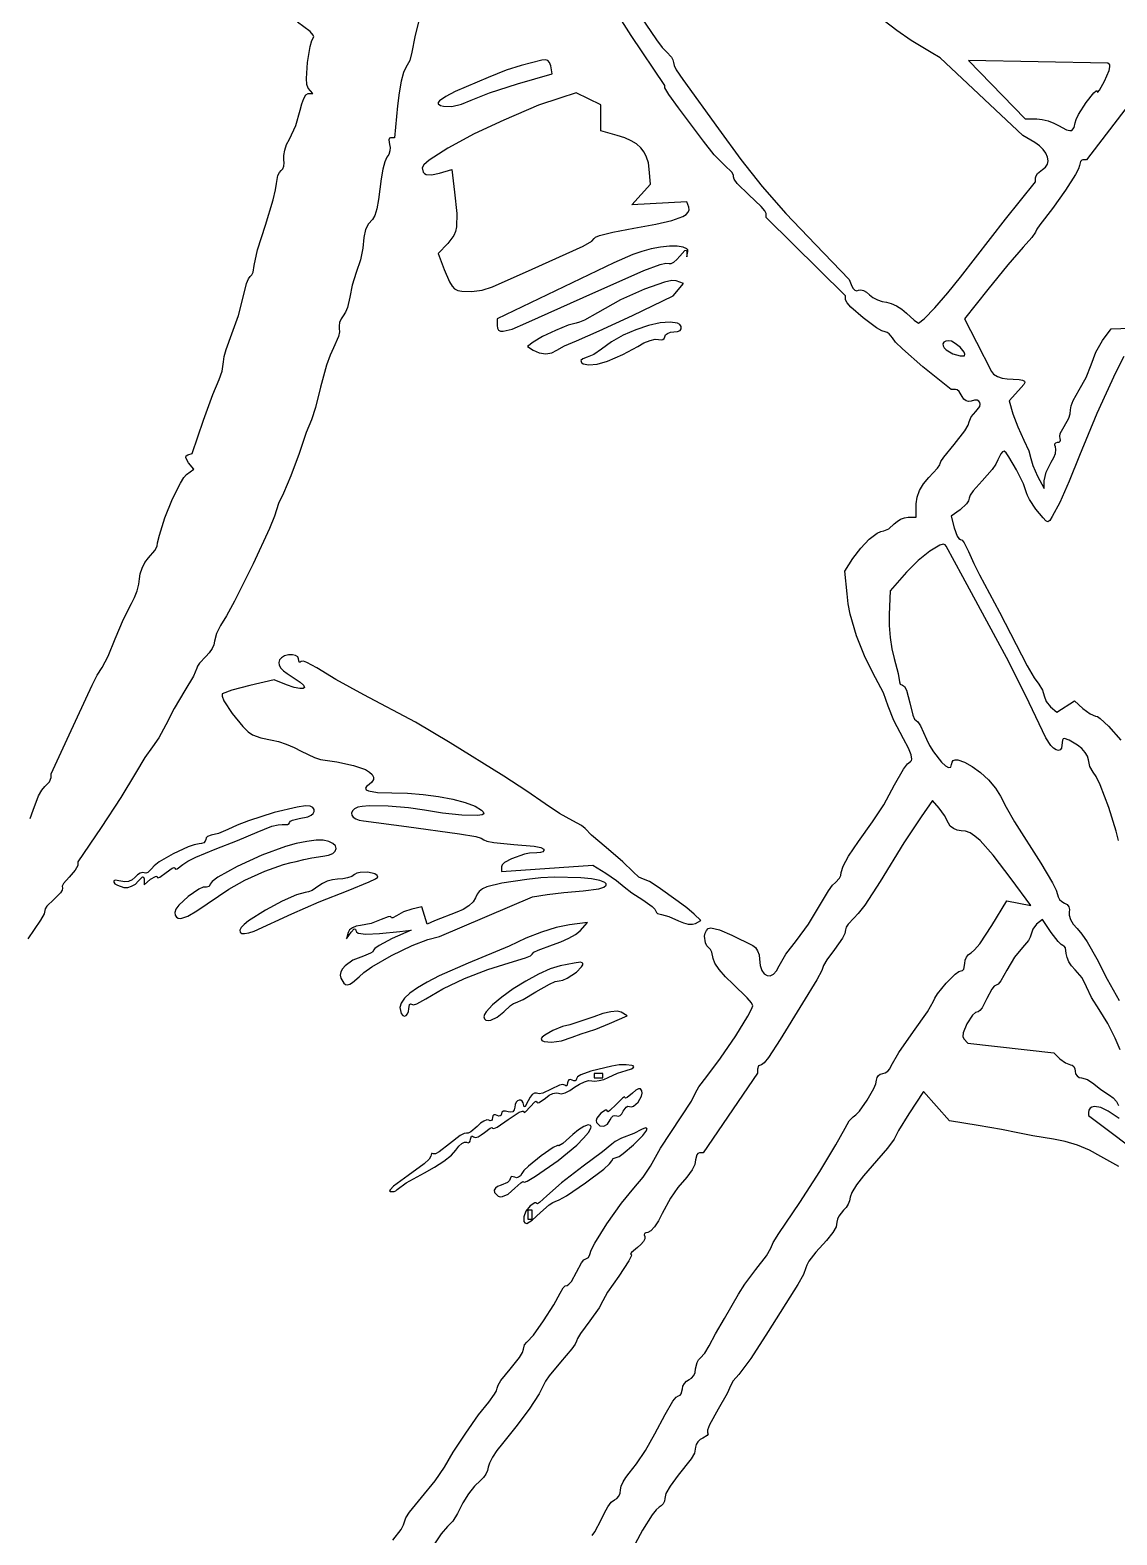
# Model space of a CAD drawing. Extents: x 49.4 to 149.4, y 52.5 to 152.5.
# Drawn here: x 89.23 to 101.08, y 73.35 to 89.75 of the extents above; entities that cross this region are included whole.
import ezdxf

# ---------------------------------------------------------------- set-up
doc = ezdxf.new("R2010")
doc.units = 0
doc.layers.add('LAYER_1', color=7, linetype='CONTINUOUS')

msp = doc.modelspace()

# ---------------------------------------------------------------- linework, layer by layer
at = {"layer": 'LAYER_1'}
for points in [[(93.186, 73.297), (93.274, 73.412), (93.301, 73.461), (93.31, 73.497), (93.325, 73.539), (93.365, 73.602), (93.496, 73.762), (93.647, 73.941), (93.748, 74.091), (93.844, 74.256), (93.979, 74.463), (94.119, 74.661), (94.23, 74.801), (94.294, 74.886), (94.313, 74.924), (94.321, 74.952), (94.332, 74.984), (94.363, 75.034), (94.465, 75.158), (94.567, 75.286), (94.598, 75.339), (94.609, 75.376), (94.62, 75.425), (94.647, 75.455), (94.717, 75.53), (94.828, 75.686), (94.938, 75.859), (95.007, 75.988), (95.042, 76.047), (95.063, 76.066), (95.083, 76.072), (95.104, 76.084), (95.131, 76.115), (95.186, 76.216), (95.241, 76.318), (95.267, 76.349), (95.288, 76.361), (95.318, 76.375), (95.331, 76.41), (95.345, 76.455), (95.386, 76.531), (95.518, 76.742), (95.676, 76.967), (95.812, 77.13), (95.914, 77.25), (95.992, 77.371), (96.101, 77.566), (96.329, 77.909), (96.439, 78.081), (96.485, 78.169), (96.521, 78.235), (96.608, 78.35), (96.757, 78.549), (96.922, 78.792), (97.055, 79.007), (97.095, 79.081), (97.11, 79.12), (97.093, 79.152), (97.047, 79.206), (96.894, 79.353), (96.81, 79.434), (96.741, 79.514), (96.694, 79.583), (96.677, 79.633), (96.663, 79.705), (96.648, 79.733), (96.629, 79.752), (96.606, 79.774), (96.591, 79.805), (96.583, 79.877), (96.59, 79.912), (96.603, 79.941), (96.623, 79.961), (96.649, 79.968), (96.745, 79.945), (96.878, 79.888), (97.11, 79.775), (97.138, 79.753), (97.161, 79.717), (97.177, 79.674), (97.182, 79.626), (97.189, 79.558), (97.206, 79.505), (97.232, 79.468), (97.264, 79.448), (97.299, 79.445), (97.335, 79.462), (97.368, 79.498), (97.397, 79.554), (97.469, 79.683), (97.583, 79.831), (97.716, 80.009), (97.836, 80.209), (97.933, 80.373), (97.976, 80.432), (98.009, 80.464), (98.054, 80.511), (98.067, 80.54), (98.072, 80.57), (98.092, 80.639), (98.153, 80.75), (98.259, 80.909), (98.414, 81.123), (98.536, 81.31), (98.654, 81.525), (98.752, 81.697), (98.795, 81.755), (98.826, 81.782), (98.837, 81.79), (98.843, 81.805), (98.836, 81.854), (98.806, 81.928), (98.75, 82.029), (98.647, 82.226), (98.585, 82.384), (98.531, 82.528), (98.446, 82.694), (98.332, 82.915), (98.238, 83.151), (98.171, 83.387), (98.148, 83.5), (98.135, 83.607), (98.112, 83.855), (98.2, 83.992), (98.286, 84.107), (98.378, 84.203), (98.465, 84.27), (98.503, 84.289), (98.535, 84.296), (98.591, 84.318), (98.649, 84.369), (98.68, 84.397), (98.718, 84.42), (98.76, 84.436), (98.8, 84.442), (98.89, 84.442), (98.89, 84.59), (98.899, 84.663), (98.924, 84.735), (98.968, 84.806), (99.028, 84.876), (99.122, 84.978), (99.147, 85.013), (99.152, 85.029), (99.159, 85.05), (99.19, 85.096), (99.302, 85.235), (99.419, 85.386), (99.454, 85.445), (99.467, 85.481), (99.488, 85.537), (99.539, 85.595), (99.581, 85.649), (99.587, 85.673), (99.584, 85.693), (99.572, 85.709), (99.552, 85.717), (99.524, 85.718), (99.49, 85.709), (99.46, 85.705), (99.432, 85.712), (99.407, 85.731), (99.39, 85.759), (99.356, 85.814), (99.336, 85.83), (99.316, 85.836), (99.271, 85.836), (98.963, 86.083), (98.738, 86.277), (98.664, 86.351), (98.63, 86.396), (98.596, 86.442), (98.574, 86.457), (98.552, 86.462), (98.513, 86.474), (98.455, 86.508), (98.31, 86.615), (98.178, 86.733), (98.136, 86.78), (98.12, 86.811), (98.12, 86.856), (97.255, 87.708), (97.255, 87.751), (97.24, 87.781), (97.199, 87.829), (97.065, 87.956), (96.938, 88.08), (96.904, 88.125), (96.898, 88.151), (96.897, 88.172), (96.878, 88.202), (96.802, 88.277), (96.686, 88.392), (96.569, 88.541), (96.3, 88.905), (96.193, 89.048), (96.148, 89.123), (96.148, 89.149), (95.783, 89.693), (95.483, 90.166)], [(93.492, 89.959), (93.423, 89.676), (93.391, 89.511), (93.369, 89.42), (93.327, 89.343), (93.302, 89.289), (93.277, 89.193), (93.254, 89.068), (93.236, 88.927), (93.202, 88.578), (93.161, 88.578), (93.148, 88.572), (93.141, 88.557), (93.149, 88.505), (93.155, 88.472), (93.152, 88.434), (93.14, 88.397), (93.12, 88.365), (93.097, 88.316), (93.074, 88.234), (93.056, 88.131), (93.043, 88.016), (93.03, 87.904), (93.011, 87.804), (92.987, 87.729), (92.962, 87.688), (92.918, 87.641), (92.887, 87.578), (92.867, 87.491), (92.856, 87.376), (92.832, 87.248), (92.786, 87.111), (92.74, 86.972), (92.716, 86.841), (92.692, 86.73), (92.669, 86.678), (92.644, 86.638), (92.621, 86.604), (92.605, 86.566), (92.598, 86.529), (92.601, 86.499), (92.602, 86.464), (92.591, 86.412), (92.538, 86.289), (92.501, 86.209), (92.462, 86.101), (92.396, 85.859), (92.343, 85.638), (92.298, 85.503), (92.241, 85.365), (92.162, 85.139), (92.073, 84.893), (91.992, 84.706), (91.938, 84.593), (91.916, 84.525), (91.895, 84.455), (91.839, 84.319), (91.661, 83.934), (91.458, 83.529), (91.371, 83.369), (91.308, 83.264), (91.261, 83.174), (91.242, 83.091), (91.235, 83.054), (91.214, 83.011), (91.183, 82.966), (91.146, 82.926), (91.078, 82.853), (91.057, 82.821), (91.05, 82.798), (91.011, 82.709), (90.919, 82.553), (90.803, 82.359), (90.709, 82.179), (90.634, 82.039), (90.564, 81.939), (90.482, 81.825), (90.379, 81.652), (90.221, 81.389), (90.006, 81.061), (89.751, 80.686), (89.751, 80.647), (89.723, 80.595), (89.656, 80.522), (89.595, 80.451), (89.582, 80.421), (89.583, 80.401), (89.582, 80.38), (89.564, 80.35), (89.488, 80.278), (89.412, 80.206), (89.394, 80.176), (89.393, 80.156), (89.385, 80.121), (89.346, 80.051), (89.208, 79.847)], [(95.889, 89.894), (96.057, 89.645), (96.122, 89.56), (96.167, 89.514), (96.222, 89.456), (96.238, 89.426), (96.244, 89.398), (96.252, 89.365), (96.274, 89.319), (96.346, 89.211), (96.735, 88.674), (96.978, 88.34), (97.211, 88.048), (97.47, 87.753), (97.791, 87.414), (98.16, 87.034), (98.188, 86.961), (98.202, 86.935), (98.221, 86.918), (98.241, 86.911), (98.26, 86.916), (98.284, 86.921), (98.314, 86.913), (98.348, 86.895), (98.381, 86.868), (98.418, 86.838), (98.466, 86.812), (98.517, 86.794), (98.565, 86.785), (98.616, 86.773), (98.674, 86.747), (98.732, 86.711), (98.784, 86.667), (98.867, 86.59), (98.913, 86.558), (98.975, 86.605), (99.092, 86.726), (99.234, 86.888), (99.371, 87.059), (99.864, 87.689), (100.189, 88.096), (100.189, 88.142), (100.195, 88.164), (100.211, 88.188), (100.266, 88.232), (100.299, 88.258), (100.319, 88.291), (100.326, 88.328), (100.321, 88.368), (100.303, 88.409), (100.273, 88.451), (100.233, 88.49), (100.181, 88.526), (100.053, 88.602), (99.151, 89.449), (99.054, 89.506), (98.836, 89.639), (98.677, 89.746), (98.541, 89.852)], [(89.23, 81.158), (89.263, 81.249), (89.323, 81.407), (89.358, 81.469), (89.391, 81.508), (89.441, 81.561), (89.462, 81.607), (89.462, 81.646), (89.658, 82.07), (89.908, 82.614), (89.963, 82.72), (90.017, 82.806), (90.082, 82.928), (90.16, 83.119), (90.248, 83.331), (90.336, 83.504), (90.37, 83.569), (90.398, 83.642), (90.417, 83.712), (90.424, 83.771), (90.432, 83.827), (90.453, 83.889), (90.483, 83.949), (90.521, 84), (90.589, 84.081), (90.617, 84.129), (90.621, 84.165), (90.641, 84.249), (90.7, 84.437), (90.783, 84.642), (90.869, 84.815), (90.906, 84.875), (90.937, 84.909), (91.016, 84.968), (90.959, 85.037), (90.938, 85.067), (90.929, 85.092), (90.933, 85.111), (90.95, 85.122), (90.999, 85.139), (91.121, 85.5), (91.222, 85.779), (91.291, 85.944), (91.325, 86.035), (91.339, 86.136), (91.347, 86.194), (91.367, 86.271), (91.43, 86.443), (91.503, 86.641), (91.554, 86.84), (91.59, 86.988), (91.611, 87.039), (91.631, 87.066), (91.648, 87.084), (91.662, 87.112), (91.675, 87.187), (91.71, 87.355), (91.795, 87.625), (91.88, 87.9), (91.906, 88.009), (91.916, 88.079), (91.931, 88.165), (91.948, 88.199), (91.968, 88.22), (91.986, 88.239), (91.998, 88.268), (92.002, 88.303), (91.997, 88.339), (91.995, 88.384), (92.006, 88.441), (92.027, 88.503), (92.058, 88.563), (92.127, 88.713), (92.175, 88.88), (92.192, 88.949), (92.214, 89.006), (92.238, 89.045), (92.26, 89.059), (92.312, 89.059), (92.262, 89.119), (92.249, 89.157), (92.243, 89.222), (92.253, 89.397), (92.283, 89.572), (92.303, 89.638), (92.325, 89.677), (92.318, 89.697), (92.282, 89.734), (92.144, 89.836)], [(101.295, 89.052), (100.745, 88.338), (100.707, 88.338), (100.693, 88.333), (100.681, 88.319), (100.67, 88.274), (100.658, 88.239), (100.626, 88.179), (100.517, 88.006), (100.376, 87.806), (100.238, 87.63), (100.203, 87.583), (100.189, 87.55), (100.15, 87.492), (100.056, 87.386), (99.888, 87.192), (99.67, 86.924), (99.415, 86.603), (99.545, 86.352), (99.709, 86.029), (99.733, 86), (99.774, 85.976), (99.825, 85.959), (99.882, 85.951), (100.012, 85.943), (100.049, 85.937), (100.069, 85.926), (100.074, 85.911), (100.064, 85.889), (100.005, 85.822), (99.901, 85.711), (99.944, 85.569), (99.996, 85.427), (100.063, 85.283), (100.117, 85.165), (100.14, 85.084), (100.162, 85.005), (100.212, 84.892), (100.284, 84.754), (100.285, 84.84), (100.307, 84.935), (100.361, 85.042), (100.388, 85.092), (100.406, 85.139), (100.412, 85.18), (100.406, 85.209), (100.399, 85.229), (100.4, 85.244), (100.411, 85.255), (100.429, 85.259), (100.448, 85.262), (100.46, 85.271), (100.463, 85.284), (100.458, 85.3), (100.453, 85.323), (100.46, 85.356), (100.501, 85.433), (100.551, 85.523), (100.566, 85.571), (100.572, 85.613), (100.58, 85.657), (100.6, 85.714), (100.666, 85.832), (100.742, 85.966), (100.795, 86.104), (100.846, 86.24), (100.921, 86.37), (101.013, 86.494), (101.327, 86.506)], [(101.151, 86.194), (101.062, 86.016), (100.859, 85.572), (100.668, 85.115), (100.555, 84.834), (100.453, 84.604), (100.372, 84.45), (100.344, 84.408), (100.324, 84.393), (100.303, 84.405), (100.272, 84.435), (100.194, 84.531), (100.123, 84.637), (100.101, 84.68), (100.092, 84.708), (100.059, 84.808), (99.983, 84.961), (99.9, 85.101), (99.868, 85.146), (99.847, 85.163), (99.83, 85.156), (99.812, 85.135), (99.78, 85.068), (99.757, 85.021), (99.717, 84.962), (99.609, 84.84), (99.509, 84.729), (99.478, 84.682), (99.467, 84.649), (99.459, 84.621), (99.438, 84.588), (99.369, 84.522), (99.27, 84.453), (99.302, 84.327), (99.335, 84.238), (99.354, 84.211), (99.371, 84.201), (99.39, 84.191), (99.413, 84.162), (99.46, 84.069), (99.516, 83.94), (99.58, 83.816), (99.796, 83.407), (100.097, 82.825), (100.174, 82.694), (100.225, 82.624), (100.267, 82.56), (100.285, 82.496), (100.305, 82.435), (100.353, 82.376), (100.422, 82.32), (100.616, 82.441), (100.707, 82.359), (100.784, 82.301), (100.842, 82.276), (100.865, 82.27), (100.896, 82.25), (100.986, 82.167), (101.121, 82.015)], [(101.093, 80.919), (101.068, 81.023), (100.987, 81.281), (100.893, 81.528), (100.851, 81.617), (100.819, 81.666), (100.781, 81.727), (100.766, 81.8), (100.757, 81.838), (100.731, 81.88), (100.693, 81.922), (100.647, 81.959), (100.558, 82.013), (100.507, 82.032), (100.492, 82.027), (100.483, 82.014), (100.477, 81.96), (100.472, 81.927), (100.459, 81.908), (100.439, 81.902), (100.414, 81.908), (100.386, 81.926), (100.357, 81.954), (100.301, 82.04), (100.121, 82.421), (99.897, 82.867), (99.399, 83.792), (99.216, 84.129), (99.204, 84.143), (99.182, 84.148), (99.145, 84.137), (99.039, 84.074), (98.911, 83.97), (98.784, 83.843), (98.606, 83.642), (98.595, 83.381), (98.596, 83.262), (98.607, 83.132), (98.625, 83.007), (98.65, 82.902), (98.693, 82.739), (98.706, 82.65), (98.713, 82.624), (98.741, 82.614), (98.761, 82.599), (98.782, 82.557), (98.818, 82.421), (98.852, 82.285), (98.871, 82.244), (98.888, 82.229), (98.908, 82.213), (98.937, 82.169), (99.003, 82.024), (99.035, 81.954), (99.076, 81.886), (99.166, 81.772), (99.208, 81.735), (99.242, 81.716), (99.266, 81.719), (99.275, 81.748), (99.28, 81.774), (99.293, 81.791), (99.315, 81.799), (99.343, 81.798), (99.414, 81.775), (99.5, 81.727), (99.591, 81.661), (99.678, 81.58), (99.753, 81.492), (99.807, 81.402), (99.868, 81.282), (99.96, 81.123), (100.249, 80.672), (100.376, 80.46), (100.415, 80.38), (100.429, 80.333), (100.435, 80.305), (100.452, 80.278), (100.476, 80.254), (100.506, 80.238), (100.534, 80.221), (100.553, 80.197), (100.561, 80.169), (100.557, 80.14), (100.556, 80.105), (100.571, 80.059), (100.601, 80.009), (100.642, 79.96), (100.694, 79.899), (100.751, 79.817), (100.857, 79.632), (100.971, 79.408), (101.1, 79.175)], [(95.356, 73.345), (95.387, 73.386), (95.455, 73.519), (95.49, 73.595), (95.528, 73.66), (95.566, 73.709), (95.599, 73.734), (95.625, 73.751), (95.647, 73.777), (95.662, 73.809), (95.667, 73.843), (95.675, 73.883), (95.694, 73.93), (95.723, 73.98), (95.759, 74.025), (95.842, 74.129), (95.937, 74.273), (96.041, 74.453), (96.153, 74.665), (96.238, 74.81), (96.273, 74.854), (96.298, 74.87), (96.315, 74.876), (96.328, 74.891), (96.341, 74.943), (96.346, 74.974), (96.362, 75.004), (96.385, 75.028), (96.413, 75.045), (96.441, 75.062), (96.464, 75.09), (96.479, 75.124), (96.485, 75.161), (96.5, 75.232), (96.516, 75.261), (96.536, 75.28), (96.586, 75.333), (96.633, 75.415), (96.7, 75.545), (96.799, 75.711), (96.951, 75.976), (97.021, 76.085), (97.143, 76.245), (97.256, 76.395), (97.303, 76.476), (97.329, 76.538), (97.393, 76.639), (97.62, 76.976), (97.838, 77.314), (98.014, 77.602), (98.115, 77.787), (98.16, 77.865), (98.201, 77.907), (98.232, 77.93), (98.27, 77.971), (98.355, 78.089), (98.427, 78.216), (98.449, 78.269), (98.457, 78.307), (98.462, 78.336), (98.477, 78.359), (98.498, 78.375), (98.524, 78.381), (98.552, 78.388), (98.579, 78.406), (98.602, 78.432), (98.618, 78.465), (98.701, 78.609), (98.861, 78.838), (99.014, 79.054), (99.079, 79.168), (99.092, 79.202), (99.122, 79.25), (99.214, 79.364), (99.314, 79.462), (99.353, 79.492), (99.379, 79.499), (99.394, 79.502), (99.407, 79.518), (99.419, 79.578), (99.424, 79.616), (99.439, 79.65), (99.46, 79.678), (99.487, 79.695), (99.525, 79.727), (99.581, 79.793), (99.715, 79.992), (99.876, 80.263), (100.138, 80.212), (99.923, 80.504), (99.728, 80.759), (99.585, 80.919), (99.528, 80.969), (99.476, 81.002), (99.428, 81.02), (99.381, 81.026), (99.336, 81.032), (99.295, 81.05), (99.261, 81.077), (99.24, 81.108), (99.197, 81.191), (99.138, 81.273), (99.067, 81.356), (98.942, 81.177), (98.755, 80.896), (98.498, 80.473), (98.33, 80.217), (98.258, 80.125), (98.208, 80.074), (98.146, 80.01), (98.127, 79.976), (98.12, 79.945), (98.111, 79.908), (98.085, 79.855), (98, 79.731), (97.915, 79.62), (97.88, 79.559), (97.859, 79.504), (97.805, 79.401), (97.65, 79.147), (97.406, 78.75), (97.28, 78.557), (97.231, 78.499), (97.202, 78.477), (97.171, 78.463), (97.158, 78.43), (97.158, 78.383), (96.567, 77.515), (96.526, 77.515), (96.51, 77.509), (96.497, 77.493), (96.485, 77.441), (96.477, 77.389), (96.448, 77.33), (96.389, 77.252), (96.291, 77.14), (96.211, 77.022), (96.122, 76.854), (96.081, 76.775), (96.037, 76.71), (95.997, 76.666), (95.965, 76.65), (95.943, 76.646), (95.929, 76.636), (95.924, 76.622), (95.93, 76.605), (95.932, 76.581), (95.918, 76.551), (95.889, 76.517), (95.85, 76.484), (95.785, 76.431), (95.774, 76.415), (95.781, 76.409), (95.785, 76.404), (95.782, 76.39), (95.758, 76.34), (95.647, 76.174), (95.526, 75.998), (95.475, 75.904), (95.433, 75.826), (95.331, 75.687), (95.229, 75.547), (95.198, 75.494), (95.186, 75.464), (95.172, 75.433), (95.135, 75.379), (95.012, 75.234), (94.887, 75.085), (94.847, 75.028), (94.83, 74.993), (94.781, 74.892), (94.67, 74.723), (94.527, 74.529), (94.381, 74.35), (94.32, 74.274), (94.271, 74.2), (94.237, 74.136), (94.225, 74.091), (94.218, 74.054), (94.2, 74.015), (94.173, 73.977), (94.14, 73.946), (94.073, 73.884), (94.008, 73.802), (93.947, 73.703), (93.89, 73.587), (93.84, 73.501), (93.782, 73.443), (93.71, 73.365), (93.626, 73.234)], [(101.114, 78.639), (101.056, 78.766), (100.979, 78.927), (100.885, 79.078), (100.801, 79.21), (100.747, 79.325), (100.697, 79.422), (100.62, 79.512), (100.583, 79.553), (100.553, 79.599), (100.533, 79.646), (100.525, 79.687), (100.515, 79.75), (100.503, 79.769), (100.489, 79.776), (100.468, 79.787), (100.436, 79.818), (100.359, 79.917), (100.264, 80.059), (100.202, 80.008), (100.159, 79.954), (100.141, 79.898), (100.133, 79.868), (100.113, 79.831), (100.048, 79.755), (99.959, 79.647), (99.877, 79.507), (99.81, 79.391), (99.781, 79.356), (99.759, 79.343), (99.739, 79.332), (99.714, 79.301), (99.66, 79.199), (99.607, 79.097), (99.582, 79.066), (99.563, 79.054), (99.534, 79.044), (99.502, 79.015), (99.441, 78.924), (99.402, 78.824), (99.398, 78.785), (99.407, 78.759), (99.452, 78.713), (100.389, 78.607), (100.454, 78.542), (100.515, 78.496), (100.57, 78.477), (100.59, 78.471), (100.606, 78.456), (100.617, 78.433), (100.622, 78.405), (100.627, 78.377), (100.642, 78.354), (100.664, 78.339), (100.69, 78.333), (100.758, 78.314), (100.824, 78.268), (100.901, 78.206), (100.995, 78.146), (101.037, 78.116), (101.071, 78.076), (101.094, 78.032)], [(101.099, 77.368), (100.901, 77.477), (100.777, 77.545), (100.646, 77.6), (100.514, 77.641), (100.384, 77.666), (100.16, 77.7), (99.996, 77.733), (99.819, 77.77), (99.563, 77.815), (99.251, 77.864), (98.969, 78.185), (98.809, 77.942), (98.696, 77.761), (98.649, 77.667), (98.578, 77.568), (98.409, 77.375), (98.315, 77.267), (98.239, 77.167), (98.187, 77.084), (98.168, 77.032), (98.163, 76.995), (98.147, 76.956), (98.124, 76.92), (98.096, 76.89), (98.045, 76.828), (98.03, 76.793), (98.024, 76.762), (98.015, 76.709), (97.981, 76.647), (97.911, 76.56), (97.796, 76.433), (97.719, 76.336), (97.696, 76.294), (97.687, 76.265), (97.661, 76.19), (97.598, 76.082), (97.276, 75.57), (97.087, 75.275), (96.957, 75.101), (96.895, 75.031), (96.87, 74.983), (96.828, 74.894), (96.729, 74.723), (96.637, 74.553), (96.616, 74.495), (96.615, 74.467), (96.62, 74.454), (96.612, 74.438), (96.564, 74.409), (96.533, 74.392), (96.508, 74.367), (96.491, 74.339), (96.485, 74.309), (96.471, 74.244), (96.438, 74.182), (96.295, 74.004), (96.206, 73.883), (96.161, 73.804), (96.148, 73.75), (96.144, 73.72), (96.13, 73.692), (96.111, 73.669), (96.088, 73.654), (96.055, 73.627), (96.01, 73.571), (95.907, 73.404), (95.719, 73.06)], [(101.103, 77.889), (100.981, 77.969), (100.9, 78.009), (100.831, 78.02), (100.804, 78.015), (100.784, 78.002), (100.77, 77.983), (100.766, 77.956), (100.766, 77.922), (101.439, 77.418)]]:
    msp.add_lwpolyline(points, dxfattribs=at)
for points in [[(94.039, 88.988), (94.24, 89.069), (94.545, 89.166), (94.923, 89.276), (94.906, 89.362), (94.894, 89.397), (94.873, 89.419), (94.845, 89.428), (94.81, 89.424), (94.585, 89.366), (94.42, 89.314), (94.224, 89.236), (93.984, 89.131), (93.865, 89.083), (93.762, 89.029), (93.693, 88.98), (93.678, 88.961), (93.678, 88.948), (93.704, 88.931), (93.738, 88.921), (93.827, 88.92), (93.932, 88.943)], [(100.441, 88.71), (100.528, 88.665), (100.563, 88.656), (100.585, 88.658), (100.611, 88.691), (100.622, 88.74), (100.632, 88.777), (100.659, 88.832), (100.742, 88.962), (100.825, 89.066), (100.852, 89.088), (100.86, 89.089), (100.863, 89.08), (100.87, 89.075), (100.887, 89.095), (100.942, 89.193), (100.991, 89.31), (101.001, 89.351), (100.999, 89.371), (100.978, 89.392), (99.458, 89.42), (100.078, 88.783), (100.205, 88.783), (100.263, 88.777), (100.327, 88.761), (100.389, 88.738)], [(94.272, 86.955), (94.705, 87.146), (95.26, 87.397), (95.355, 87.45), (95.378, 87.48), (95.394, 87.495), (95.439, 87.513), (95.583, 87.549), (95.812, 87.592), (96.052, 87.637), (96.227, 87.675), (96.344, 87.719), (96.382, 87.742), (96.405, 87.767), (96.415, 87.793), (96.411, 87.821), (96.388, 87.881), (95.788, 87.847), (95.994, 88.073), (95.98, 88.234), (95.97, 88.305), (95.951, 88.367), (95.924, 88.421), (95.887, 88.469), (95.839, 88.51), (95.781, 88.546), (95.712, 88.577), (95.63, 88.603), (95.451, 88.654), (95.451, 88.937), (95.184, 89.066), (95.005, 89.011), (94.774, 88.933), (94.393, 88.771), (94.071, 88.62), (93.785, 88.464), (93.581, 88.332), (93.523, 88.283), (93.503, 88.249), (93.514, 88.202), (93.528, 88.187), (93.548, 88.177), (93.607, 88.174), (93.693, 88.193), (93.827, 88.231), (93.857, 87.984), (93.881, 87.753), (93.879, 87.607), (93.868, 87.555), (93.849, 87.511), (93.784, 87.427), (93.68, 87.315), (93.743, 87.141), (93.802, 87.008), (93.833, 86.959), (93.858, 86.931), (93.892, 86.915), (93.935, 86.905), (94.041, 86.901), (94.159, 86.918)], [(94.633, 86.556), (95.258, 86.836), (95.922, 87.131), (96.098, 87.196), (96.161, 87.21), (96.195, 87.208), (96.218, 87.206), (96.248, 87.221), (96.281, 87.25), (96.313, 87.289), (96.367, 87.348), (96.383, 87.353), (96.389, 87.338), (96.389, 87.279), (96.401, 87.34), (96.4, 87.355), (96.39, 87.368), (96.349, 87.387), (96.283, 87.395), (96.199, 87.395), (96.103, 87.385), (96, 87.366), (95.898, 87.339), (95.801, 87.304), (95.595, 87.216), (94.321, 86.604), (94.321, 86.533), (94.324, 86.503), (94.336, 86.482), (94.357, 86.471), (94.388, 86.469), (94.484, 86.493)], [(94.972, 86.262), (95.054, 86.309), (95.186, 86.365), (95.435, 86.473), (95.797, 86.642), (96.24, 86.855), (96.352, 86.99), (96.272, 87.02), (96.224, 87.022), (96.145, 87.006), (95.926, 86.928), (95.665, 86.81), (95.416, 86.671), (95.273, 86.591), (95.218, 86.567), (95.182, 86.558), (95.095, 86.535), (94.958, 86.479), (94.817, 86.411), (94.715, 86.35), (94.653, 86.302), (94.715, 86.262), (94.781, 86.233), (94.852, 86.224), (94.919, 86.233)], [(95.523, 86.142), (95.69, 86.216), (95.854, 86.305), (95.922, 86.342), (95.988, 86.369), (96.044, 86.382), (96.082, 86.38), (96.108, 86.375), (96.129, 86.378), (96.143, 86.39), (96.148, 86.408), (96.156, 86.429), (96.178, 86.446), (96.21, 86.458), (96.248, 86.462), (96.288, 86.466), (96.315, 86.478), (96.329, 86.497), (96.328, 86.522), (96.313, 86.543), (96.287, 86.559), (96.208, 86.57), (96.099, 86.56), (95.971, 86.531), (95.833, 86.484), (95.695, 86.425), (95.567, 86.354), (95.459, 86.275), (95.376, 86.217), (95.302, 86.186), (95.254, 86.17), (95.234, 86.149), (95.241, 86.129), (95.258, 86.115), (95.321, 86.102), (95.413, 86.111)], [(99.287, 86.225), (99.369, 86.201), (99.414, 86.202), (99.419, 86.218), (99.412, 86.241), (99.368, 86.295), (99.304, 86.344), (99.273, 86.36), (99.245, 86.366), (99.212, 86.361), (99.19, 86.35), (99.18, 86.333), (99.182, 86.312), (99.194, 86.289), (99.215, 86.266)], [(96.483, 80.015), (96.54, 80.05), (96.47, 80.118), (96.389, 80.186), (96.293, 80.257), (96.075, 80.413), (95.983, 80.473), (95.918, 80.497), (95.866, 80.521), (95.805, 80.577), (95.692, 80.688), (95.511, 80.842), (95.35, 80.979), (95.282, 81.051), (95.242, 81.085), (95.146, 81.135), (95.002, 81.213), (94.846, 81.318), (94.645, 81.458), (94.393, 81.62), (93.809, 81.984), (93.431, 82.21), (92.867, 82.509), (92.564, 82.674), (92.356, 82.801), (92.249, 82.861), (92.21, 82.873), (92.187, 82.869), (92.175, 82.862), (92.165, 82.865), (92.156, 82.898), (92.148, 82.92), (92.125, 82.936), (92.091, 82.943), (92.048, 82.942), (92.004, 82.931), (91.972, 82.912), (91.951, 82.888), (91.943, 82.86), (91.947, 82.83), (91.964, 82.799), (91.992, 82.768), (92.034, 82.739), (92.176, 82.646), (92.211, 82.612), (92.222, 82.587), (92.209, 82.575), (92.172, 82.575), (92.111, 82.589), (92.027, 82.618), (91.891, 82.67), (91.627, 82.61), (91.429, 82.558), (91.325, 82.518), (91.323, 82.492), (91.344, 82.443), (91.433, 82.305), (91.55, 82.162), (91.607, 82.106), (91.655, 82.07), (91.746, 82.038), (91.87, 82.013), (91.94, 81.998), (92.023, 81.971), (92.109, 81.935), (92.186, 81.895), (92.332, 81.825), (92.397, 81.804), (92.447, 81.796), (92.576, 81.779), (92.757, 81.738), (92.885, 81.692), (92.929, 81.666), (92.958, 81.639), (92.973, 81.611), (92.973, 81.584), (92.957, 81.557), (92.925, 81.531), (92.897, 81.509), (92.887, 81.49), (92.894, 81.473), (92.919, 81.46), (93.016, 81.442), (93.174, 81.439), (93.343, 81.437), (93.515, 81.423), (93.683, 81.4), (93.839, 81.37), (93.974, 81.334), (94.081, 81.294), (94.151, 81.252), (94.17, 81.231), (94.176, 81.21), (94.158, 81.199), (94.106, 81.193), (93.936, 81.197), (93.725, 81.217), (93.531, 81.251), (93.357, 81.277), (93.132, 81.293), (92.925, 81.296), (92.849, 81.292), (92.804, 81.284), (92.767, 81.265), (92.744, 81.243), (92.734, 81.219), (92.738, 81.195), (92.753, 81.173), (92.78, 81.155), (92.818, 81.141), (92.865, 81.133), (93.334, 81.071), (93.912, 80.994), (94.089, 80.964), (94.149, 80.945), (94.177, 80.928), (94.211, 80.912), (94.284, 80.897), (94.504, 80.877), (94.724, 80.858), (94.797, 80.843), (94.83, 80.826), (94.832, 80.811), (94.819, 80.798), (94.793, 80.789), (94.756, 80.786), (94.676, 80.782), (94.621, 80.772), (94.477, 80.72), (94.4, 80.68), (94.377, 80.656), (94.369, 80.634), (94.369, 80.584), (95.366, 80.652), (95.505, 80.563), (95.621, 80.483), (95.705, 80.415), (95.791, 80.349), (95.91, 80.272), (96.01, 80.202), (96.041, 80.172), (96.052, 80.15), (96.057, 80.136), (96.07, 80.124), (96.112, 80.112), (96.192, 80.093), (96.299, 80.046), (96.353, 80.023), (96.405, 80.01), (96.451, 80.007)], [(90.254, 80.409), (90.295, 80.409), (90.338, 80.423), (90.378, 80.446), (90.41, 80.478), (90.456, 80.525), (90.468, 80.522), (90.473, 80.501), (90.473, 80.437), (90.545, 80.497), (90.596, 80.529), (90.611, 80.53), (90.617, 80.52), (90.624, 80.512), (90.645, 80.519), (90.713, 80.57), (90.781, 80.62), (90.802, 80.626), (90.809, 80.618), (90.816, 80.609), (90.835, 80.613), (90.897, 80.658), (90.951, 80.696), (91.036, 80.74), (91.247, 80.827), (91.49, 80.919), (91.705, 81.012), (91.866, 81.075), (91.934, 81.092), (91.98, 81.095), (92.036, 81.096), (92.054, 81.105), (92.06, 81.117), (92.068, 81.13), (92.09, 81.143), (92.163, 81.158), (92.258, 81.179), (92.293, 81.196), (92.317, 81.216), (92.329, 81.237), (92.328, 81.259), (92.313, 81.278), (92.283, 81.295), (92.231, 81.298), (92.141, 81.285), (91.89, 81.224), (91.612, 81.135), (91.488, 81.088), (91.386, 81.041), (91.284, 80.997), (91.206, 80.979), (91.164, 80.964), (91.151, 80.949), (91.146, 80.93), (91.14, 80.912), (91.124, 80.896), (91.101, 80.886), (91.072, 80.882), (91.021, 80.874), (90.953, 80.851), (90.791, 80.776), (90.639, 80.686), (90.585, 80.645), (90.554, 80.61), (90.515, 80.57), (90.494, 80.564), (90.475, 80.568), (90.455, 80.572), (90.429, 80.564), (90.402, 80.546), (90.375, 80.52), (90.343, 80.492), (90.305, 80.475), (90.263, 80.47), (90.22, 80.477), (90.158, 80.487), (90.143, 80.48), (90.142, 80.466), (90.156, 80.449), (90.182, 80.432)], [(91.05, 80.154), (91.396, 80.39), (91.572, 80.488), (91.789, 80.585), (91.994, 80.66), (92.075, 80.682), (92.132, 80.69), (92.216, 80.712), (92.301, 80.731), (92.421, 80.748), (92.484, 80.76), (92.529, 80.78), (92.556, 80.805), (92.566, 80.834), (92.558, 80.862), (92.531, 80.888), (92.487, 80.909), (92.424, 80.922), (92.349, 80.922), (92.246, 80.909), (92.131, 80.887), (92.016, 80.856), (91.757, 80.76), (91.489, 80.637), (91.279, 80.52), (91.217, 80.474), (91.194, 80.443), (91.182, 80.417), (91.152, 80.413), (91.117, 80.41), (91.069, 80.389), (90.954, 80.31), (90.853, 80.214), (90.821, 80.17), (90.809, 80.135), (90.813, 80.105), (90.826, 80.084), (90.846, 80.073), (90.874, 80.071), (90.949, 80.094)], [(91.675, 79.933), (92.084, 80.12), (92.383, 80.252), (92.697, 80.377), (92.926, 80.469), (92.996, 80.503), (93.022, 80.521), (93.013, 80.54), (92.989, 80.555), (92.912, 80.574), (92.827, 80.573), (92.791, 80.564), (92.766, 80.55), (92.736, 80.529), (92.691, 80.513), (92.638, 80.501), (92.583, 80.497), (92.526, 80.492), (92.469, 80.476), (92.418, 80.453), (92.379, 80.425), (92.306, 80.374), (92.265, 80.359), (92.229, 80.353), (92.133, 80.327), (91.98, 80.258), (91.798, 80.16), (91.612, 80.044), (91.563, 80.006), (91.531, 79.972), (91.517, 79.943), (91.519, 79.922), (91.537, 79.908), (91.569, 79.905), (91.616, 79.913)], [(92.816, 79.435), (92.87, 79.482), (92.955, 79.542), (93.169, 79.668), (93.395, 79.777), (93.565, 79.841), (93.695, 79.874), (94.706, 80.306), (94.867, 80.331), (95.049, 80.353), (95.261, 80.37), (95.43, 80.395), (95.485, 80.413), (95.51, 80.434), (95.509, 80.448), (95.496, 80.462), (95.44, 80.485), (95.35, 80.503), (95.233, 80.515), (94.948, 80.521), (94.796, 80.513), (94.647, 80.496), (94.371, 80.454), (94.21, 80.415), (94.161, 80.393), (94.127, 80.366), (94.103, 80.334), (94.086, 80.295), (94.059, 80.253), (94.012, 80.209), (93.952, 80.169), (93.884, 80.138), (93.639, 80.043), (93.56, 80.009), (93.499, 80.199), (93.393, 80.173), (93.3, 80.141), (93.226, 80.1), (93.184, 80.076), (93.171, 80.076), (93.166, 80.084), (93.158, 80.092), (93.134, 80.09), (93.058, 80.058), (92.947, 80.015), (92.833, 79.994), (92.786, 79.986), (92.744, 79.969), (92.713, 79.945), (92.697, 79.918), (92.678, 79.848), (92.729, 79.92), (92.765, 79.956), (92.776, 79.955), (92.781, 79.94), (92.787, 79.924), (92.807, 79.912), (92.891, 79.901), (93.04, 79.907), (93.262, 79.93), (93.383, 79.944), (93.178, 79.851), (93.034, 79.775), (92.99, 79.744), (92.974, 79.724), (92.965, 79.708), (92.942, 79.691), (92.865, 79.66), (92.749, 79.615), (92.664, 79.556), (92.636, 79.523), (92.618, 79.489), (92.611, 79.454), (92.617, 79.421), (92.65, 79.364), (92.67, 79.351), (92.692, 79.347), (92.717, 79.354), (92.746, 79.371)], [(93.359, 79.086), (93.368, 79.134), (93.377, 79.142), (93.389, 79.136), (93.411, 79.131), (93.448, 79.14), (93.545, 79.194), (93.73, 79.303), (93.967, 79.416), (94.22, 79.516), (94.453, 79.588), (94.631, 79.641), (94.685, 79.665), (94.705, 79.683), (94.723, 79.702), (94.77, 79.726), (94.925, 79.782), (95.016, 79.814), (95.103, 79.854), (95.176, 79.897), (95.225, 79.937), (95.307, 80.028), (95.109, 80), (94.966, 79.971), (94.806, 79.922), (94.633, 79.854), (94.452, 79.769), (94.007, 79.583), (93.688, 79.444), (93.56, 79.378), (93.454, 79.316), (93.371, 79.256), (93.311, 79.201), (93.275, 79.149), (93.262, 79.102), (93.276, 79.034), (93.292, 79.014), (93.31, 79.006), (93.329, 79.013), (93.344, 79.03), (93.355, 79.055)], [(94.393, 79.054), (94.467, 79.122), (94.499, 79.143), (94.523, 79.151), (94.605, 79.186), (94.743, 79.271), (94.891, 79.356), (94.954, 79.382), (94.998, 79.391), (95.037, 79.399), (95.085, 79.419), (95.186, 79.487), (95.242, 79.544), (95.255, 79.564), (95.257, 79.579), (95.249, 79.588), (95.23, 79.593), (95.162, 79.584), (95.007, 79.554), (94.899, 79.522), (94.771, 79.464), (94.634, 79.389), (94.498, 79.303), (94.373, 79.214), (94.271, 79.129), (94.202, 79.054), (94.183, 79.023), (94.176, 78.997), (94.182, 78.975), (94.198, 78.962), (94.222, 78.958), (94.252, 78.962), (94.322, 78.994)], [(95.138, 78.776), (95.237, 78.815), (95.307, 78.835), (95.397, 78.864), (95.546, 78.926), (95.738, 79.011), (95.673, 79.051), (95.63, 79.06), (95.562, 79.054), (95.474, 79.034), (95.374, 79), (95.114, 78.91), (95.033, 78.892), (94.929, 78.849), (94.84, 78.8), (94.812, 78.778), (94.802, 78.761), (94.81, 78.742), (94.833, 78.73), (94.914, 78.722), (95.023, 78.738)], [(93.231, 77.118), (93.329, 77.188), (93.528, 77.297), (93.639, 77.359), (93.741, 77.427), (93.823, 77.492), (93.873, 77.547), (93.905, 77.588), (93.937, 77.618), (93.967, 77.634), (93.989, 77.632), (94.006, 77.627), (94.019, 77.631), (94.029, 77.644), (94.032, 77.665), (94.041, 77.697), (94.052, 77.699), (94.064, 77.691), (94.084, 77.685), (94.113, 77.692), (94.148, 77.711), (94.184, 77.739), (94.247, 77.785), (94.265, 77.792), (94.272, 77.785), (94.286, 77.782), (94.322, 77.798), (94.441, 77.879), (94.56, 77.958), (94.597, 77.972), (94.607, 77.972), (94.611, 77.966), (94.617, 77.957), (94.632, 77.964), (94.683, 78.017), (94.733, 78.071), (94.748, 78.079), (94.753, 78.07), (94.761, 78.061), (94.781, 78.066), (94.847, 78.114), (94.887, 78.144), (94.928, 78.164), (94.964, 78.172), (94.991, 78.166), (95.021, 78.161), (95.064, 78.172), (95.114, 78.196), (95.166, 78.231), (95.219, 78.266), (95.272, 78.292), (95.319, 78.305), (95.354, 78.302), (95.388, 78.298), (95.433, 78.303), (95.483, 78.317), (95.531, 78.338), (95.635, 78.386), (95.727, 78.414), (95.787, 78.432), (95.805, 78.443), (95.812, 78.453), (95.805, 78.463), (95.788, 78.47), (95.729, 78.477), (95.651, 78.474), (95.571, 78.46), (95.343, 78.405), (95.232, 78.366), (95.199, 78.344), (95.186, 78.324), (95.182, 78.309), (95.172, 78.301), (95.157, 78.301), (95.138, 78.309), (95.12, 78.316), (95.104, 78.313), (95.094, 78.3), (95.09, 78.28), (95.081, 78.247), (95.07, 78.245), (95.058, 78.253), (95.036, 78.26), (95.002, 78.254), (94.912, 78.211), (94.818, 78.167), (94.779, 78.16), (94.752, 78.166), (94.73, 78.168), (94.705, 78.153), (94.681, 78.124), (94.66, 78.083), (94.627, 78.022), (94.617, 78.018), (94.612, 78.032), (94.607, 78.061), (94.595, 78.08), (94.579, 78.09), (94.561, 78.091), (94.543, 78.084), (94.528, 78.068), (94.517, 78.045), (94.513, 78.015), (94.508, 77.984), (94.494, 77.965), (94.471, 77.959), (94.441, 77.965), (94.413, 77.972), (94.39, 77.971), (94.374, 77.961), (94.369, 77.944), (94.365, 77.927), (94.354, 77.918), (94.339, 77.916), (94.321, 77.924), (94.302, 77.931), (94.287, 77.929), (94.276, 77.919), (94.272, 77.9), (94.269, 77.881), (94.26, 77.87), (94.247, 77.866), (94.231, 77.872), (94.208, 77.875), (94.176, 77.863), (94.14, 77.838), (94.104, 77.804), (94.034, 77.744), (94.005, 77.73), (93.986, 77.731), (93.961, 77.728), (93.918, 77.705), (93.802, 77.614), (93.689, 77.526), (93.648, 77.505), (93.626, 77.504), (93.615, 77.511), (93.607, 77.508), (93.599, 77.48), (93.579, 77.448), (93.526, 77.397), (93.351, 77.27), (93.191, 77.153), (93.154, 77.113), (93.149, 77.101), (93.155, 77.094), (93.198, 77.094), (93.217, 77.104)], [(95.379, 78.333), (95.475, 78.333), (95.475, 78.381), (95.379, 78.381)], [(95.554, 77.876), (95.568, 77.901), (95.586, 77.919), (95.606, 77.925), (95.625, 77.921), (95.644, 77.916), (95.664, 77.924), (95.682, 77.942), (95.697, 77.969), (95.728, 78.015), (95.746, 78.024), (95.763, 78.02), (95.785, 78.016), (95.809, 78.024), (95.859, 78.069), (95.894, 78.133), (95.901, 78.165), (95.898, 78.193), (95.885, 78.213), (95.864, 78.215), (95.835, 78.2), (95.797, 78.168), (95.739, 78.12), (95.722, 78.113), (95.715, 78.12), (95.708, 78.125), (95.687, 78.112), (95.619, 78.044), (95.551, 77.977), (95.531, 77.965), (95.523, 77.971), (95.517, 77.98), (95.502, 77.98), (95.451, 77.949), (95.409, 77.894), (95.402, 77.868), (95.406, 77.846), (95.442, 77.812), (95.484, 77.806), (95.523, 77.828)], [(94.513, 77.13), (94.581, 77.191), (94.602, 77.204), (94.609, 77.201), (94.62, 77.198), (94.648, 77.209), (94.741, 77.261), (94.987, 77.434), (95.189, 77.601), (95.264, 77.675), (95.316, 77.737), (95.343, 77.784), (95.345, 77.801), (95.34, 77.813), (95.312, 77.82), (95.267, 77.804), (95.21, 77.768), (95.146, 77.715), (95.038, 77.62), (94.994, 77.593), (94.99, 77.598), (94.978, 77.596), (94.934, 77.574), (94.801, 77.484), (94.663, 77.373), (94.614, 77.325), (94.589, 77.292), (94.575, 77.266), (94.555, 77.25), (94.534, 77.244), (94.513, 77.25), (94.479, 77.258), (94.469, 77.25), (94.465, 77.235), (94.457, 77.215), (94.435, 77.195), (94.364, 77.163), (94.327, 77.149), (94.302, 77.13), (94.29, 77.108), (94.294, 77.086), (94.333, 77.045), (94.356, 77.038), (94.381, 77.039), (94.44, 77.067)], [(94.795, 76.867), (94.888, 76.951), (94.927, 76.977), (94.953, 76.986), (94.998, 77.003), (95.077, 77.049), (95.286, 77.19), (95.484, 77.34), (95.547, 77.396), (95.571, 77.428), (95.585, 77.456), (95.62, 77.467), (95.65, 77.478), (95.696, 77.508), (95.809, 77.602), (95.911, 77.706), (95.944, 77.748), (95.956, 77.776), (95.951, 77.786), (95.938, 77.788), (95.896, 77.771), (95.812, 77.728), (95.676, 77.676), (95.609, 77.64), (95.571, 77.612), (95.469, 77.528), (95.258, 77.371), (95.023, 77.189), (94.862, 77.047), (94.785, 76.976), (94.762, 76.962), (94.753, 76.965), (94.748, 76.973), (94.732, 76.971), (94.681, 76.938), (94.635, 76.882), (94.611, 76.818), (94.614, 76.767), (94.625, 76.752), (94.645, 76.746), (94.704, 76.782)], [(94.657, 76.794), (94.705, 76.794), (94.705, 76.89), (94.657, 76.89)]]:
    msp.add_lwpolyline(points, close=True, dxfattribs=at)

doc.saveas('drawing.dxf')
